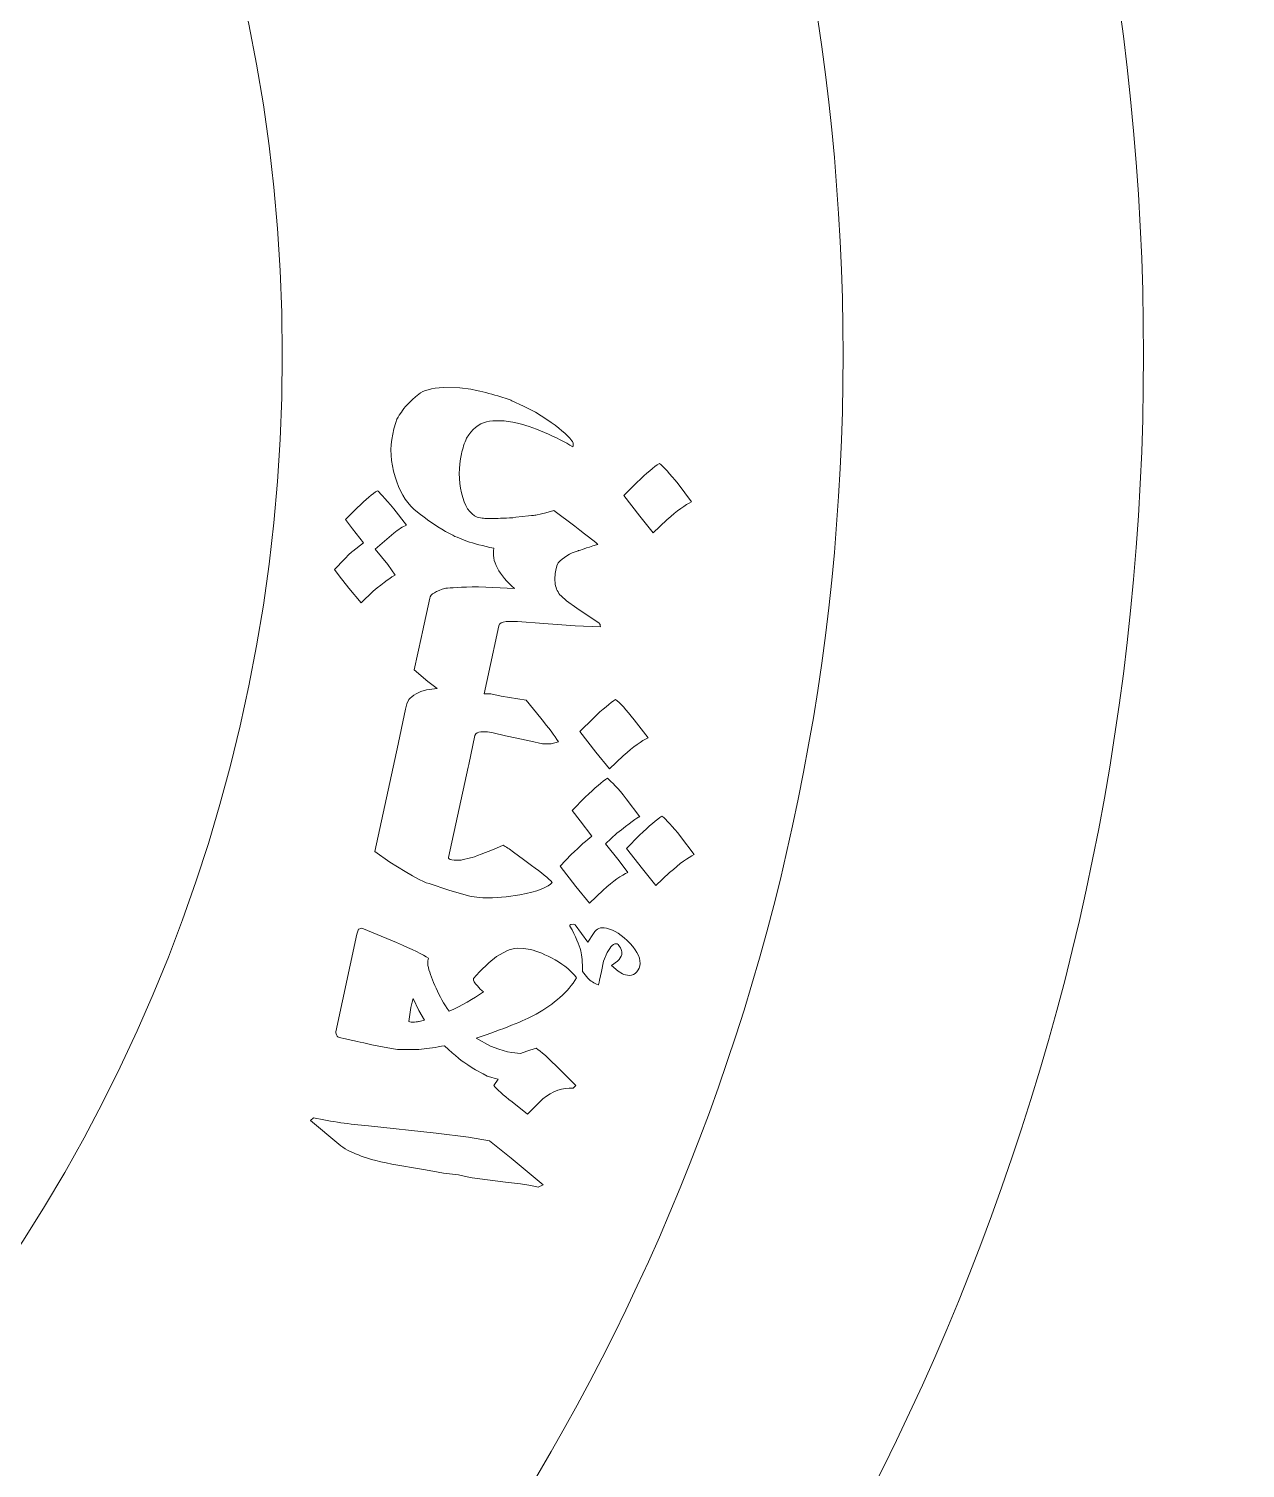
# Model space of a CAD drawing. Header units: millimetres. Extents: x -2159 to -1639, y -1602 to -453.
# Drawn here: x -1709.88 to -1682.56, y -909.75 to -877.41 of the extents above; entities that cross this region are included whole.
import ezdxf

# ---------------------------------------------------------------- set-up
doc = ezdxf.new("R2010")
doc.units = ezdxf.units.MM
doc.header["$MEASUREMENT"] = 0
doc.layers.add('Layer 1', color=7, linetype='Continuous')

msp = doc.modelspace()

# ---------------------------------------------------------------- linework, layer by layer
at = {"layer": 'Layer 1', "color": 250, "lineweight": 9}
for points, knots in [([(-1707.3702, -801.3175), (-1661.2961, -819.9329), (-1639.0364, -872.3735), (-1657.6515, -918.4475), (-1657.6515, -918.4475), (-1676.2666, -964.5215), (-1728.7073, -986.7814), (-1774.7816, -968.1663), (-1774.7816, -968.1663), (-1820.8557, -949.551), (-1843.1153, -897.1104), (-1824.5002, -851.0364), (-1824.5002, -851.0364), (-1805.8851, -804.9622), (-1753.4443, -782.7024), (-1707.3702, -801.3175)], [0, 0, 0, 0, 0.2, 0.2, 0.2, 0.2, 0.4, 0.4, 0.4, 0.4, 0.6, 0.6, 0.6, 0.6, 1, 1, 1, 1]), ([(-1712.4259, -813.8312), (-1673.2631, -829.6542), (-1654.3422, -874.2287), (-1670.1651, -913.3917), (-1670.1651, -913.3917), (-1685.988, -952.5545), (-1730.5627, -971.4753), (-1769.7257, -955.6525), (-1769.7257, -955.6525), (-1808.8886, -939.8299), (-1827.8095, -895.255), (-1811.9866, -856.0922), (-1811.9866, -856.0922), (-1796.1638, -816.9294), (-1751.5891, -798.0085), (-1712.4259, -813.8312)], [0, 0, 0, 0, 0.2, 0.2, 0.2, 0.2, 0.4, 0.4, 0.4, 0.4, 0.6, 0.6, 0.6, 0.6, 1, 1, 1, 1]), ([(-1741.0758, -815.0107), (-1702.5641, -815.0107), (-1671.3443, -846.2304), (-1671.3443, -884.742), (-1671.3443, -884.742), (-1671.3443, -923.2538), (-1702.5641, -954.4732), (-1741.0758, -954.4732), (-1741.0758, -954.4732), (-1779.5876, -954.4732), (-1810.8074, -923.2538), (-1810.8074, -884.742), (-1810.8074, -884.742), (-1810.8074, -846.2304), (-1779.5876, -815.0107), (-1741.0758, -815.0107)], [0, 0, 0, 0, 0.2, 0.2, 0.2, 0.2, 0.4, 0.4, 0.4, 0.4, 0.6, 0.6, 0.6, 0.6, 1, 1, 1, 1]), ([(-1741.0758, -828.5071), (-1710.018, -828.5071), (-1684.8408, -853.6844), (-1684.8408, -884.7422), (-1684.8408, -884.7422), (-1684.8408, -915.7998), (-1710.018, -940.9771), (-1741.0758, -940.9771), (-1741.0758, -940.9771), (-1772.1336, -940.9771), (-1797.3109, -915.7998), (-1797.3109, -884.7422), (-1797.3109, -884.7422), (-1797.3109, -853.6844), (-1772.1336, -828.5071), (-1741.0758, -828.5071)], [0, 0, 0, 0, 0.2, 0.2, 0.2, 0.2, 0.4, 0.4, 0.4, 0.4, 0.6, 0.6, 0.6, 0.6, 1, 1, 1, 1]), ([(-1741.0758, -835.2552), (-1713.745, -835.2552), (-1691.589, -857.4111), (-1691.589, -884.742), (-1691.589, -884.742), (-1691.589, -912.0728), (-1713.745, -934.2287), (-1741.0758, -934.2287), (-1741.0758, -934.2287), (-1768.4068, -934.2287), (-1790.5627, -912.0728), (-1790.5627, -884.742), (-1790.5627, -884.742), (-1790.5627, -857.4111), (-1768.4068, -835.2552), (-1741.0758, -835.2552)], [0, 0, 0, 0, 0.2, 0.2, 0.2, 0.2, 0.4, 0.4, 0.4, 0.4, 0.6, 0.6, 0.6, 0.6, 1, 1, 1, 1]), ([(-1741.0758, -847.8518), (-1720.7019, -847.8518), (-1704.1856, -864.368), (-1704.1856, -884.742), (-1704.1856, -884.742), (-1704.1856, -905.1159), (-1720.7019, -921.632), (-1741.0758, -921.632), (-1741.0758, -921.632), (-1761.4498, -921.632), (-1777.966, -905.1159), (-1777.966, -884.742), (-1777.966, -884.742), (-1777.966, -864.368), (-1761.4498, -847.8518), (-1741.0758, -847.8518)], [0, 0, 0, 0, 0.2, 0.2, 0.2, 0.2, 0.4, 0.4, 0.4, 0.4, 0.6, 0.6, 0.6, 0.6, 1, 1, 1, 1]), ([(-1700.0053, -896.8889), (-1700.0053, -896.8889), (-1700.4409, -896.7663), (-1700.4409, -896.7663), (-1700.4409, -896.7663), (-1700.4409, -896.7663), (-1700.8872, -896.6149), (-1700.8872, -896.6149), (-1700.8872, -896.6149), (-1700.8872, -896.6149), (-1700.9572, -896.5996), (-1700.9572, -896.5996), (-1700.9572, -896.5996), (-1700.9572, -896.5996), (-1701.0014, -896.5728), (-1701.0014, -896.5728), (-1701.0014, -896.5728), (-1701.0014, -896.5728), (-1701.1258, -896.5131), (-1701.1258, -896.5131), (-1701.1258, -896.5131), (-1701.1258, -896.5131), (-1701.2574, -896.444), (-1701.2574, -896.444), (-1701.2574, -896.444), (-1701.2574, -896.444), (-1701.4231, -896.3441), (-1701.4231, -896.3441), (-1701.4231, -896.3441), (-1701.4231, -896.3441), (-1701.7659, -896.1324), (-1701.7659, -896.1324), (-1701.7659, -896.1324), (-1701.7659, -896.1324), (-1702.1083, -895.8974), (-1702.1083, -895.8974), (-1702.1083, -895.8974), (-1702.1083, -895.8974), (-1701.6217, -893.6537), (-1701.6217, -893.6537), (-1701.6217, -893.6537), (-1701.6217, -893.6537), (-1701.6081, -893.5912), (-1701.6081, -893.5912), (-1701.6081, -893.5912), (-1701.6081, -893.5912), (-1701.4147, -892.6996), (-1701.4147, -892.6996), (-1701.4147, -892.6996), (-1701.4147, -892.6996), (-1701.3889, -892.5805), (-1701.3889, -892.5805), (-1701.3889, -892.5805), (-1701.3889, -892.5805), (-1701.3399, -892.4834), (-1701.3399, -892.4834), (-1701.3399, -892.4834), (-1701.309, -892.4416), (-1701.2555, -892.397), (-1701.1785, -892.3514), (-1701.1785, -892.3514), (-1701.1785, -892.3514), (-1701.0709, -892.3014), (-1701.0709, -892.3014), (-1701.0709, -892.3014), (-1701.0709, -892.3014), (-1700.9425, -892.2636), (-1700.9425, -892.2636), (-1700.9425, -892.2636), (-1700.9425, -892.2636), (-1700.705, -892.234), (-1700.705, -892.234), (-1700.705, -892.234), (-1700.705, -892.234), (-1700.9133, -892.0781), (-1700.9133, -892.0781), (-1700.9133, -892.0781), (-1700.9133, -892.0781), (-1701.2227, -891.8141), (-1701.2227, -891.8141), (-1701.2227, -891.8141), (-1701.2227, -891.8141), (-1701.0608, -891.0673), (-1701.0608, -891.0673), (-1701.0608, -891.0673), (-1701.0608, -891.0673), (-1701.0378, -890.9615), (-1701.0378, -890.9615), (-1701.0378, -890.9615), (-1701.0378, -890.9615), (-1700.8733, -890.2026), (-1700.8733, -890.2026), (-1700.8733, -890.2026), (-1700.8542, -890.1146), (-1700.7354, -890.0423), (-1700.515, -889.9822), (-1700.515, -889.9822), (-1700.4201, -889.9701), (-1700.174, -889.9579), (-1699.7765, -889.9456), (-1699.7765, -889.9456), (-1699.7765, -889.9456), (-1698.9717, -889.9846), (-1698.9717, -889.9846), (-1698.9717, -889.9846), (-1699.1425, -889.8367), (-1699.2705, -889.6856), (-1699.3535, -889.5286), (-1699.3535, -889.5286), (-1699.4366, -889.3717), (-1699.4623, -889.2241), (-1699.4319, -889.084), (-1699.4319, -889.084), (-1699.6794, -889.0304), (-1699.8817, -888.9771), (-1700.0401, -888.9225), (-1700.0401, -888.9225), (-1700.1982, -888.8678), (-1700.3338, -888.8087), (-1700.445, -888.7457), (-1700.445, -888.7457), (-1700.6423, -888.6482), (-1700.9042, -888.4664), (-1701.2297, -888.204), (-1701.2297, -888.204), (-1701.4189, -888.0256), (-1701.56, -887.7843), (-1701.6511, -887.4773), (-1701.6511, -887.4773), (-1701.753, -887.1478), (-1701.7711, -886.8284), (-1701.7042, -886.5199), (-1701.7042, -886.5199), (-1701.7042, -886.5199), (-1701.6777, -886.3977), (-1701.6777, -886.3977), (-1701.6777, -886.3977), (-1701.6777, -886.3977), (-1701.6339, -886.2604), (-1701.6339, -886.2604), (-1701.6339, -886.2604), (-1701.6339, -886.2604), (-1701.6122, -886.1825), (-1701.6122, -886.1825), (-1701.6122, -886.1825), (-1701.6122, -886.1825), (-1701.5855, -886.1383), (-1701.5855, -886.1383), (-1701.5855, -886.1383), (-1701.5855, -886.1383), (-1701.5563, -886.09), (-1701.5563, -886.09), (-1701.5563, -886.09), (-1701.5563, -886.09), (-1701.5089, -886.0221), (-1701.5089, -886.0221), (-1701.5089, -886.0221), (-1701.4591, -885.93), (-1701.3284, -885.7946), (-1701.12, -885.6181), (-1701.12, -885.6181), (-1701.0198, -885.5382), (-1700.8357, -885.4877), (-1700.566, -885.468), (-1700.566, -885.468), (-1700.566, -885.468), (-1700.1985, -885.4792), (-1700.1985, -885.4792), (-1700.1985, -885.4792), (-1700.1985, -885.4792), (-1699.9493, -885.5099), (-1699.9493, -885.5099), (-1699.9493, -885.5099), (-1699.9493, -885.5099), (-1699.8225, -885.5373), (-1699.8225, -885.5373), (-1699.8225, -885.5373), (-1699.6317, -885.5788), (-1699.4502, -885.6273), (-1699.2796, -885.6832), (-1699.2796, -885.6832), (-1699.2796, -885.6832), (-1699.1377, -885.7265), (-1699.1377, -885.7265), (-1699.1377, -885.7265), (-1699.1004, -885.7344), (-1699.0633, -885.7504), (-1699.0293, -885.7733), (-1699.0293, -885.7733), (-1699.0293, -885.7733), (-1698.7673, -885.8894), (-1698.7673, -885.8894), (-1698.7673, -885.8894), (-1698.7673, -885.8894), (-1698.5008, -886.0285), (-1698.5008, -886.0285), (-1698.5008, -886.0285), (-1698.5008, -886.0285), (-1698.2417, -886.1939), (-1698.2417, -886.1939), (-1698.2417, -886.1939), (-1697.9779, -886.3665), (-1697.7905, -886.5243), (-1697.6794, -886.6669), (-1697.6794, -886.6669), (-1697.665, -886.6873), (-1697.6556, -886.7159), (-1697.6505, -886.7497), (-1697.6505, -886.7497), (-1697.6518, -886.7776), (-1697.6556, -886.7953), (-1697.6628, -886.8064), (-1697.6628, -886.8064), (-1697.8313, -886.6981), (-1698.0421, -886.59), (-1698.2948, -886.4821), (-1698.2948, -886.4821), (-1698.5481, -886.3755), (-1698.7513, -886.305), (-1698.9048, -886.2717), (-1698.9048, -886.2717), (-1699.191, -886.2096), (-1699.4215, -886.2002), (-1699.5982, -886.2446), (-1699.5982, -886.2446), (-1699.776, -886.2873), (-1699.9242, -886.4096), (-1700.044, -886.6084), (-1700.044, -886.6084), (-1700.095, -886.7222), (-1700.1346, -886.84), (-1700.1619, -886.9652), (-1700.1619, -886.9652), (-1700.2262, -887.2618), (-1700.2256, -887.5539), (-1700.1598, -887.8413), (-1700.1598, -887.8413), (-1700.0945, -888.1303), (-1699.9759, -888.3105), (-1699.8063, -888.3846), (-1699.8063, -888.3846), (-1699.8063, -888.3846), (-1699.695, -888.4042), (-1699.695, -888.4042), (-1699.695, -888.4042), (-1699.6578, -888.4121), (-1699.6161, -888.4149), (-1699.5689, -888.4126), (-1699.5689, -888.4126), (-1699.5029, -888.4176), (-1699.3871, -888.4163), (-1699.2212, -888.407), (-1699.2212, -888.407), (-1699.1234, -888.4094), (-1699.031, -888.4013), (-1698.9417, -888.3849), (-1698.9417, -888.3849), (-1698.9417, -888.3849), (-1698.6518, -888.3509), (-1698.6518, -888.3509), (-1698.6518, -888.3509), (-1698.5589, -888.3474), (-1698.5062, -888.3419), (-1698.4924, -888.3357), (-1698.4924, -888.3357), (-1698.4924, -888.3357), (-1698.3631, -888.3089), (-1698.3631, -888.3089), (-1698.3631, -888.3089), (-1698.3631, -888.3089), (-1698.264, -888.2898), (-1698.264, -888.2898), (-1698.264, -888.2898), (-1698.264, -888.2898), (-1698.0874, -888.2315), (-1698.0874, -888.2315), (-1698.0874, -888.2315), (-1698.0874, -888.2315), (-1697.6156, -888.5897), (-1697.6156, -888.5897), (-1697.6156, -888.5897), (-1697.2864, -888.8422), (-1697.1126, -888.9767), (-1697.0965, -888.9957), (-1697.0965, -888.9957), (-1697.1389, -889.0115), (-1697.1756, -889.0223), (-1697.2087, -889.0308), (-1697.2087, -889.0308), (-1697.4252, -889.1009), (-1697.5343, -889.1364), (-1697.5379, -889.1389), (-1697.5379, -889.1389), (-1697.7287, -889.1974), (-1697.8779, -889.2883), (-1697.9859, -889.4117), (-1697.9859, -889.4117), (-1697.9859, -889.4117), (-1698.0189, -889.4778), (-1698.0189, -889.4778), (-1698.0189, -889.4778), (-1698.0189, -889.4778), (-1698.0399, -889.5747), (-1698.0399, -889.5747), (-1698.0399, -889.5747), (-1698.0624, -889.6791), (-1698.0667, -889.7842), (-1698.0531, -889.8872), (-1698.0531, -889.8872), (-1698.0383, -889.9919), (-1697.9951, -890.0808), (-1697.9237, -890.154), (-1697.9237, -890.154), (-1697.9237, -890.154), (-1697.8006, -890.2634), (-1697.8006, -890.2634), (-1697.8006, -890.2634), (-1697.8006, -890.2634), (-1697.5718, -890.4316), (-1697.5718, -890.4316), (-1697.5718, -890.4316), (-1697.5718, -890.4316), (-1697.0668, -890.7659), (-1697.0668, -890.7659), (-1697.0668, -890.7659), (-1697.0524, -890.7784), (-1697.0424, -890.8057), (-1697.0397, -890.8497), (-1697.0397, -890.8497), (-1697.0397, -890.8497), (-1697.6104, -890.826), (-1697.6104, -890.826), (-1697.6104, -890.826), (-1697.6104, -890.826), (-1698.3112, -890.7754), (-1698.3112, -890.7754), (-1698.3112, -890.7754), (-1698.3112, -890.7754), (-1698.9038, -890.7298), (-1698.9038, -890.7298), (-1698.9038, -890.7298), (-1698.9038, -890.7298), (-1699.1551, -890.7299), (-1699.1551, -890.7299), (-1699.1551, -890.7299), (-1699.2558, -890.7408), (-1699.3112, -890.7726), (-1699.3218, -890.8216), (-1699.3218, -890.8216), (-1699.3218, -890.8216), (-1699.428, -891.3105), (-1699.428, -891.3105), (-1699.428, -891.3105), (-1699.428, -891.3105), (-1699.4508, -891.4165), (-1699.4508, -891.4165), (-1699.4508, -891.4165), (-1699.4508, -891.4165), (-1699.6532, -892.3497), (-1699.6532, -892.3497), (-1699.6532, -892.3497), (-1699.6532, -892.3497), (-1699.5024, -892.3527), (-1699.5024, -892.3527), (-1699.5024, -892.3527), (-1699.5024, -892.3527), (-1699.2714, -892.4029), (-1699.2714, -892.4029), (-1699.2714, -892.4029), (-1699.2714, -892.4029), (-1698.708, -892.4969), (-1698.708, -892.4969), (-1698.708, -892.4969), (-1698.708, -892.4969), (-1698.3799, -892.8989), (-1698.3799, -892.8989), (-1698.3799, -892.8989), (-1698.2033, -893.1136), (-1698.0719, -893.292), (-1697.9842, -893.4342), (-1697.9842, -893.4342), (-1697.9842, -893.4342), (-1698.1439, -893.4731), (-1698.1439, -893.4731), (-1698.1439, -893.4731), (-1698.1439, -893.4731), (-1698.3397, -893.4759), (-1698.3397, -893.4759), (-1698.3397, -893.4759), (-1698.3397, -893.4759), (-1698.6021, -893.419), (-1698.6021, -893.419), (-1698.6021, -893.419), (-1698.6021, -893.419), (-1698.9165, -893.3508), (-1698.9165, -893.3508), (-1698.9165, -893.3508), (-1698.9165, -893.3508), (-1699.1729, -893.2951), (-1699.1729, -893.2951), (-1699.1729, -893.2951), (-1699.1729, -893.2951), (-1699.4453, -893.2267), (-1699.4453, -893.2267), (-1699.4453, -893.2267), (-1699.4453, -893.2267), (-1699.5785, -893.2072), (-1699.5785, -893.2072), (-1699.5785, -893.2072), (-1699.5785, -893.2072), (-1699.7245, -893.2036), (-1699.7245, -893.2036), (-1699.7245, -893.2036), (-1699.7891, -893.2068), (-1699.833, -893.236), (-1699.8569, -893.2889), (-1699.8569, -893.2889), (-1699.8569, -893.2889), (-1699.9981, -893.9404), (-1699.9981, -893.9404), (-1699.9981, -893.9404), (-1699.9981, -893.9404), (-1700.0116, -894.0029), (-1700.0116, -894.0029), (-1700.0116, -894.0029), (-1700.0116, -894.0029), (-1700.451, -896.0289), (-1700.451, -896.0289), (-1700.451, -896.0289), (-1700.4566, -896.0543), (-1700.4327, -896.0734), (-1700.3803, -896.0847), (-1700.3803, -896.0847), (-1700.3803, -896.0847), (-1700.3272, -896.0915), (-1700.3272, -896.0915), (-1700.3272, -896.0915), (-1700.3272, -896.0915), (-1700.2459, -896.0904), (-1700.2459, -896.0904), (-1700.2459, -896.0904), (-1700.2059, -896.093), (-1700.1741, -896.0906), (-1700.1469, -896.0808), (-1700.1469, -896.0808), (-1700.1469, -896.0808), (-1699.9555, -896.0396), (-1699.9555, -896.0396), (-1699.9555, -896.0396), (-1699.8784, -896.022), (-1699.6362, -895.9278), (-1699.2274, -895.7557), (-1699.2274, -895.7557), (-1699.1642, -895.7881), (-1699.0845, -895.8383), (-1698.9906, -895.9087), (-1698.9906, -895.9087), (-1698.9906, -895.9087), (-1698.7697, -896.0704), (-1698.7697, -896.0704), (-1698.7697, -896.0704), (-1698.7697, -896.0704), (-1698.5909, -896.2106), (-1698.5909, -896.2106), (-1698.5909, -896.2106), (-1698.3601, -896.37), (-1698.2033, -896.4961), (-1698.1201, -896.5874), (-1698.1201, -896.5874), (-1698.2077, -896.6964), (-1698.4513, -896.7904), (-1698.8522, -896.8687), (-1698.8522, -896.8687), (-1698.8522, -896.8687), (-1699.1551, -896.9123), (-1699.1551, -896.9123), (-1699.1551, -896.9123), (-1699.1551, -896.9123), (-1699.4665, -896.9369), (-1699.4665, -896.9369), (-1699.4665, -896.9369), (-1699.6592, -896.9404), (-1699.8384, -896.925), (-1700.0053, -896.8889)], [0, 0, 0, 0, 0.0081967, 0.0081967, 0.0081967, 0.0081967, 0.0163934, 0.0163934, 0.0163934, 0.0163934, 0.0245902, 0.0245902, 0.0245902, 0.0245902, 0.0327869, 0.0327869, 0.0327869, 0.0327869, 0.0409836, 0.0409836, 0.0409836, 0.0409836, 0.0491803, 0.0491803, 0.0491803, 0.0491803, 0.057377, 0.057377, 0.057377, 0.057377, 0.0655738, 0.0655738, 0.0655738, 0.0655738, 0.0737705, 0.0737705, 0.0737705, 0.0737705, 0.0819672, 0.0819672, 0.0819672, 0.0819672, 0.0901639, 0.0901639, 0.0901639, 0.0901639, 0.0983607, 0.0983607, 0.0983607, 0.0983607, 0.1065574, 0.1065574, 0.1065574, 0.1065574, 0.1147541, 0.1147541, 0.1147541, 0.1147541, 0.1229508, 0.1229508, 0.1229508, 0.1229508, 0.1311475, 0.1311475, 0.1311475, 0.1311475, 0.1393443, 0.1393443, 0.1393443, 0.1393443, 0.147541, 0.147541, 0.147541, 0.147541, 0.1557377, 0.1557377, 0.1557377, 0.1557377, 0.1639344, 0.1639344, 0.1639344, 0.1639344, 0.1721311, 0.1721311, 0.1721311, 0.1721311, 0.1803279, 0.1803279, 0.1803279, 0.1803279, 0.1885246, 0.1885246, 0.1885246, 0.1885246, 0.1967213, 0.1967213, 0.1967213, 0.1967213, 0.204918, 0.204918, 0.204918, 0.204918, 0.2131148, 0.2131148, 0.2131148, 0.2131148, 0.2213115, 0.2213115, 0.2213115, 0.2213115, 0.2295082, 0.2295082, 0.2295082, 0.2295082, 0.2377049, 0.2377049, 0.2377049, 0.2377049, 0.2459016, 0.2459016, 0.2459016, 0.2459016, 0.2540984, 0.2540984, 0.2540984, 0.2540984, 0.2622951, 0.2622951, 0.2622951, 0.2622951, 0.2704918, 0.2704918, 0.2704918, 0.2704918, 0.2786885, 0.2786885, 0.2786885, 0.2786885, 0.2868852, 0.2868852, 0.2868852, 0.2868852, 0.295082, 0.295082, 0.295082, 0.295082, 0.3032787, 0.3032787, 0.3032787, 0.3032787, 0.3114754, 0.3114754, 0.3114754, 0.3114754, 0.3196721, 0.3196721, 0.3196721, 0.3196721, 0.3278689, 0.3278689, 0.3278689, 0.3278689, 0.3360656, 0.3360656, 0.3360656, 0.3360656, 0.3442623, 0.3442623, 0.3442623, 0.3442623, 0.352459, 0.352459, 0.352459, 0.352459, 0.3606557, 0.3606557, 0.3606557, 0.3606557, 0.3688525, 0.3688525, 0.3688525, 0.3688525, 0.3770492, 0.3770492, 0.3770492, 0.3770492, 0.3852459, 0.3852459, 0.3852459, 0.3852459, 0.3934426, 0.3934426, 0.3934426, 0.3934426, 0.4016393, 0.4016393, 0.4016393, 0.4016393, 0.4098361, 0.4098361, 0.4098361, 0.4098361, 0.4180328, 0.4180328, 0.4180328, 0.4180328, 0.4262295, 0.4262295, 0.4262295, 0.4262295, 0.4344262, 0.4344262, 0.4344262, 0.4344262, 0.442623, 0.442623, 0.442623, 0.442623, 0.4508197, 0.4508197, 0.4508197, 0.4508197, 0.4590164, 0.4590164, 0.4590164, 0.4590164, 0.4672131, 0.4672131, 0.4672131, 0.4672131, 0.4754098, 0.4754098, 0.4754098, 0.4754098, 0.4836066, 0.4836066, 0.4836066, 0.4836066, 0.4918033, 0.4918033, 0.4918033, 0.4918033, 0.5, 0.5, 0.5, 0.5, 0.5081967, 0.5081967, 0.5081967, 0.5081967, 0.5163934, 0.5163934, 0.5163934, 0.5163934, 0.5245902, 0.5245902, 0.5245902, 0.5245902, 0.5327869, 0.5327869, 0.5327869, 0.5327869, 0.5409836, 0.5409836, 0.5409836, 0.5409836, 0.5491803, 0.5491803, 0.5491803, 0.5491803, 0.557377, 0.557377, 0.557377, 0.557377, 0.5655738, 0.5655738, 0.5655738, 0.5655738, 0.5737705, 0.5737705, 0.5737705, 0.5737705, 0.5819672, 0.5819672, 0.5819672, 0.5819672, 0.5901639, 0.5901639, 0.5901639, 0.5901639, 0.5983607, 0.5983607, 0.5983607, 0.5983607, 0.6065574, 0.6065574, 0.6065574, 0.6065574, 0.6147541, 0.6147541, 0.6147541, 0.6147541, 0.6229508, 0.6229508, 0.6229508, 0.6229508, 0.6311475, 0.6311475, 0.6311475, 0.6311475, 0.6393443, 0.6393443, 0.6393443, 0.6393443, 0.647541, 0.647541, 0.647541, 0.647541, 0.6557377, 0.6557377, 0.6557377, 0.6557377, 0.6639344, 0.6639344, 0.6639344, 0.6639344, 0.6721311, 0.6721311, 0.6721311, 0.6721311, 0.6803279, 0.6803279, 0.6803279, 0.6803279, 0.6885246, 0.6885246, 0.6885246, 0.6885246, 0.6967213, 0.6967213, 0.6967213, 0.6967213, 0.704918, 0.704918, 0.704918, 0.704918, 0.7131148, 0.7131148, 0.7131148, 0.7131148, 0.7213115, 0.7213115, 0.7213115, 0.7213115, 0.7295082, 0.7295082, 0.7295082, 0.7295082, 0.7377049, 0.7377049, 0.7377049, 0.7377049, 0.7459016, 0.7459016, 0.7459016, 0.7459016, 0.7540984, 0.7540984, 0.7540984, 0.7540984, 0.7622951, 0.7622951, 0.7622951, 0.7622951, 0.7704918, 0.7704918, 0.7704918, 0.7704918, 0.7786885, 0.7786885, 0.7786885, 0.7786885, 0.7868852, 0.7868852, 0.7868852, 0.7868852, 0.795082, 0.795082, 0.795082, 0.795082, 0.8032787, 0.8032787, 0.8032787, 0.8032787, 0.8114754, 0.8114754, 0.8114754, 0.8114754, 0.8196721, 0.8196721, 0.8196721, 0.8196721, 0.8278689, 0.8278689, 0.8278689, 0.8278689, 0.8360656, 0.8360656, 0.8360656, 0.8360656, 0.8442623, 0.8442623, 0.8442623, 0.8442623, 0.852459, 0.852459, 0.852459, 0.852459, 0.8606557, 0.8606557, 0.8606557, 0.8606557, 0.8688525, 0.8688525, 0.8688525, 0.8688525, 0.8770492, 0.8770492, 0.8770492, 0.8770492, 0.8852459, 0.8852459, 0.8852459, 0.8852459, 0.8934426, 0.8934426, 0.8934426, 0.8934426, 0.9016393, 0.9016393, 0.9016393, 0.9016393, 0.9098361, 0.9098361, 0.9098361, 0.9098361, 0.9180328, 0.9180328, 0.9180328, 0.9180328, 0.9262295, 0.9262295, 0.9262295, 0.9262295, 0.9344262, 0.9344262, 0.9344262, 0.9344262, 0.942623, 0.942623, 0.942623, 0.942623, 0.9508197, 0.9508197, 0.9508197, 0.9508197, 0.9590164, 0.9590164, 0.9590164, 0.9590164, 0.9672131, 0.9672131, 0.9672131, 0.9672131, 0.9754098, 0.9754098, 0.9754098, 0.9754098, 0.9836066, 0.9836066, 0.9836066, 0.9836066, 1, 1, 1, 1]), ([(-1695.8521, -888.7349), (-1695.8521, -888.7349), (-1696.157, -888.3628), (-1696.157, -888.3628), (-1696.157, -888.3628), (-1696.157, -888.3628), (-1696.5142, -887.9013), (-1696.5142, -887.9013), (-1696.5142, -887.9013), (-1696.5142, -887.9013), (-1696.2216, -887.6027), (-1696.2216, -887.6027), (-1696.2216, -887.6027), (-1696.0016, -887.3944), (-1695.8337, -887.2529), (-1695.716, -887.1786), (-1695.716, -887.1786), (-1695.6223, -887.2504), (-1695.482, -887.4027), (-1695.2967, -887.6347), (-1695.2967, -887.6347), (-1695.2967, -887.6347), (-1694.9912, -888.0398), (-1694.9912, -888.0398), (-1694.9912, -888.0398), (-1695.1299, -888.1033), (-1695.3154, -888.2394), (-1695.5458, -888.4455), (-1695.5458, -888.4455), (-1695.5458, -888.4455), (-1695.8521, -888.7349), (-1695.8521, -888.7349)], [0, 0, 0, 0, 0.1111111, 0.1111111, 0.1111111, 0.1111111, 0.2222222, 0.2222222, 0.2222222, 0.2222222, 0.3333333, 0.3333333, 0.3333333, 0.3333333, 0.4444444, 0.4444444, 0.4444444, 0.4444444, 0.5555556, 0.5555556, 0.5555556, 0.5555556, 0.6666667, 0.6666667, 0.6666667, 0.6666667, 0.7777778, 0.7777778, 0.7777778, 0.7777778, 1, 1, 1, 1]), ([(-1702.4172, -890.3111), (-1702.4172, -890.3111), (-1702.6882, -889.9777), (-1702.6882, -889.9777), (-1702.6882, -889.9777), (-1702.6882, -889.9777), (-1702.9078, -889.7022), (-1702.9078, -889.7022), (-1702.9078, -889.7022), (-1702.9078, -889.7022), (-1703.01, -889.5613), (-1703.01, -889.5613), (-1703.01, -889.5613), (-1703.01, -889.5613), (-1702.7867, -889.3302), (-1702.7867, -889.3302), (-1702.7867, -889.3302), (-1702.7263, -889.2608), (-1702.6646, -889.1993), (-1702.6015, -889.1459), (-1702.6015, -889.1459), (-1702.6015, -889.1459), (-1702.3644, -888.9599), (-1702.3644, -888.9599), (-1702.3644, -888.9599), (-1702.3644, -888.9599), (-1702.6102, -888.646), (-1702.6102, -888.646), (-1702.6102, -888.646), (-1702.6102, -888.646), (-1702.7665, -888.4388), (-1702.7665, -888.4388), (-1702.7665, -888.4388), (-1702.7665, -888.4388), (-1702.5026, -888.1714), (-1702.5026, -888.1714), (-1702.5026, -888.1714), (-1702.3059, -887.9846), (-1702.1553, -887.858), (-1702.0497, -887.7892), (-1702.0497, -887.7892), (-1702.0223, -887.8073), (-1701.8975, -887.9438), (-1701.6765, -888.1992), (-1701.6765, -888.1992), (-1701.6765, -888.1992), (-1701.3977, -888.5607), (-1701.3977, -888.5607), (-1701.3977, -888.5607), (-1701.479, -888.598), (-1701.5734, -888.6585), (-1701.6805, -888.7431), (-1701.6805, -888.7431), (-1701.6805, -888.7431), (-1702.0963, -889.1056), (-1702.0963, -889.1056), (-1702.0963, -889.1056), (-1702.0963, -889.1056), (-1701.818, -889.4484), (-1701.818, -889.4484), (-1701.818, -889.4484), (-1701.818, -889.4484), (-1701.6465, -889.6869), (-1701.6465, -889.6869), (-1701.6465, -889.6869), (-1701.7266, -889.7181), (-1701.8934, -889.8394), (-1702.1451, -890.0501), (-1702.1451, -890.0501), (-1702.1451, -890.0501), (-1702.4172, -890.3111), (-1702.4172, -890.3111)], [0, 0, 0, 0, 0.0526316, 0.0526316, 0.0526316, 0.0526316, 0.1052632, 0.1052632, 0.1052632, 0.1052632, 0.1578947, 0.1578947, 0.1578947, 0.1578947, 0.2105263, 0.2105263, 0.2105263, 0.2105263, 0.2631579, 0.2631579, 0.2631579, 0.2631579, 0.3157895, 0.3157895, 0.3157895, 0.3157895, 0.3684211, 0.3684211, 0.3684211, 0.3684211, 0.4210526, 0.4210526, 0.4210526, 0.4210526, 0.4736842, 0.4736842, 0.4736842, 0.4736842, 0.5263158, 0.5263158, 0.5263158, 0.5263158, 0.5789474, 0.5789474, 0.5789474, 0.5789474, 0.6315789, 0.6315789, 0.6315789, 0.6315789, 0.6842105, 0.6842105, 0.6842105, 0.6842105, 0.7368421, 0.7368421, 0.7368421, 0.7368421, 0.7894737, 0.7894737, 0.7894737, 0.7894737, 0.8421053, 0.8421053, 0.8421053, 0.8421053, 0.8947368, 0.8947368, 0.8947368, 0.8947368, 1, 1, 1, 1]), ([(-1696.8332, -894.0366), (-1696.8332, -894.0366), (-1697.1396, -893.6642), (-1697.1396, -893.6642), (-1697.1396, -893.6642), (-1697.1396, -893.6642), (-1697.4999, -893.2022), (-1697.4999, -893.2022), (-1697.4999, -893.2022), (-1697.4999, -893.2022), (-1697.2043, -892.9042), (-1697.2043, -892.9042), (-1697.2043, -892.9042), (-1696.9842, -892.6959), (-1696.8163, -892.5545), (-1696.6982, -892.4787), (-1696.6982, -892.4787), (-1696.6031, -892.5507), (-1696.4632, -892.7043), (-1696.2779, -892.9365), (-1696.2779, -892.9365), (-1696.2779, -892.9365), (-1695.9695, -893.3422), (-1695.9695, -893.3422), (-1695.9695, -893.3422), (-1696.1098, -893.4069), (-1696.2952, -893.5416), (-1696.527, -893.7472), (-1696.527, -893.7472), (-1696.527, -893.7472), (-1696.8332, -894.0366), (-1696.8332, -894.0366)], [0, 0, 0, 0, 0.1111111, 0.1111111, 0.1111111, 0.1111111, 0.2222222, 0.2222222, 0.2222222, 0.2222222, 0.3333333, 0.3333333, 0.3333333, 0.3333333, 0.4444444, 0.4444444, 0.4444444, 0.4444444, 0.5555556, 0.5555556, 0.5555556, 0.5555556, 0.6666667, 0.6666667, 0.6666667, 0.6666667, 0.7777778, 0.7777778, 0.7777778, 0.7777778, 1, 1, 1, 1]), ([(-1697.2865, -897.0553), (-1697.2865, -897.0553), (-1697.5882, -896.6825), (-1697.5882, -896.6825), (-1697.5882, -896.6825), (-1697.5882, -896.6825), (-1697.9439, -896.2213), (-1697.9439, -896.2213), (-1697.9439, -896.2213), (-1697.9439, -896.2213), (-1697.6932, -895.9651), (-1697.6932, -895.9651), (-1697.6932, -895.9651), (-1697.5017, -895.7726), (-1697.3468, -895.6345), (-1697.2288, -895.5509), (-1697.2288, -895.5509), (-1697.2288, -895.5509), (-1697.498, -895.2085), (-1697.498, -895.2085), (-1697.498, -895.2085), (-1697.498, -895.2085), (-1697.6733, -894.9737), (-1697.6733, -894.9737), (-1697.6733, -894.9737), (-1697.6733, -894.9737), (-1697.3825, -894.676), (-1697.3825, -894.676), (-1697.3825, -894.676), (-1697.1645, -894.4628), (-1696.9966, -894.3212), (-1696.8829, -894.2507), (-1696.8829, -894.2507), (-1696.7876, -894.3229), (-1696.6474, -894.4749), (-1696.4609, -894.7088), (-1696.4609, -894.7088), (-1696.4609, -894.7088), (-1696.1539, -895.1143), (-1696.1539, -895.1143), (-1696.1539, -895.1143), (-1696.2121, -895.1313), (-1696.3846, -895.2562), (-1696.6715, -895.4858), (-1696.6715, -895.4858), (-1696.6715, -895.4858), (-1696.9282, -895.7191), (-1696.9282, -895.7191), (-1696.9282, -895.7191), (-1696.9282, -895.7191), (-1696.6173, -896.1063), (-1696.6173, -896.1063), (-1696.6173, -896.1063), (-1696.6173, -896.1063), (-1696.4247, -896.3635), (-1696.4247, -896.3635), (-1696.4247, -896.3635), (-1696.5632, -896.4256), (-1696.7499, -896.5598), (-1696.9799, -896.7644), (-1696.9799, -896.7644), (-1696.9799, -896.7644), (-1697.2865, -897.0553), (-1697.2865, -897.0553)], [0, 0, 0, 0, 0.0588235, 0.0588235, 0.0588235, 0.0588235, 0.1176471, 0.1176471, 0.1176471, 0.1176471, 0.1764706, 0.1764706, 0.1764706, 0.1764706, 0.2352941, 0.2352941, 0.2352941, 0.2352941, 0.2941176, 0.2941176, 0.2941176, 0.2941176, 0.3529412, 0.3529412, 0.3529412, 0.3529412, 0.4117647, 0.4117647, 0.4117647, 0.4117647, 0.4705882, 0.4705882, 0.4705882, 0.4705882, 0.5294118, 0.5294118, 0.5294118, 0.5294118, 0.5882353, 0.5882353, 0.5882353, 0.5882353, 0.6470588, 0.6470588, 0.6470588, 0.6470588, 0.7058824, 0.7058824, 0.7058824, 0.7058824, 0.7647059, 0.7647059, 0.7647059, 0.7647059, 0.8235294, 0.8235294, 0.8235294, 0.8235294, 0.8823529, 0.8823529, 0.8823529, 0.8823529, 1, 1, 1, 1]), ([(-1695.7915, -896.6599), (-1695.7915, -896.6599), (-1696.0959, -896.2866), (-1696.0959, -896.2866), (-1696.0959, -896.2866), (-1696.0959, -896.2866), (-1696.4546, -895.8247), (-1696.4546, -895.8247), (-1696.4546, -895.8247), (-1696.4546, -895.8247), (-1696.1609, -895.528), (-1696.1609, -895.528), (-1696.1609, -895.528), (-1695.9409, -895.3197), (-1695.7725, -895.1766), (-1695.6564, -895.102), (-1695.6564, -895.102), (-1695.5613, -895.1741), (-1695.421, -895.3264), (-1695.2371, -895.558), (-1695.2371, -895.558), (-1695.2371, -895.558), (-1694.9301, -895.9635), (-1694.9301, -895.9635), (-1694.9301, -895.9635), (-1695.0691, -896.0285), (-1695.2544, -896.1631), (-1695.4863, -896.3687), (-1695.4863, -896.3687), (-1695.4863, -896.3687), (-1695.7915, -896.6599), (-1695.7915, -896.6599)], [0, 0, 0, 0, 0.1111111, 0.1111111, 0.1111111, 0.1111111, 0.2222222, 0.2222222, 0.2222222, 0.2222222, 0.3333333, 0.3333333, 0.3333333, 0.3333333, 0.4444444, 0.4444444, 0.4444444, 0.4444444, 0.5555556, 0.5555556, 0.5555556, 0.5555556, 0.6666667, 0.6666667, 0.6666667, 0.6666667, 0.7777778, 0.7777778, 0.7777778, 0.7777778, 1, 1, 1, 1]), ([(-1697.0909, -898.888), (-1697.1846, -898.8521), (-1697.2628, -898.8025), (-1697.3248, -898.736), (-1697.3248, -898.736), (-1697.3248, -898.736), (-1697.4394, -898.5878), (-1697.4394, -898.5878), (-1697.4394, -898.5878), (-1697.441, -898.3862), (-1697.4561, -898.2328), (-1697.482, -898.129), (-1697.482, -898.129), (-1697.5131, -897.9912), (-1697.594, -897.8035), (-1697.7239, -897.5677), (-1697.7239, -897.5677), (-1697.7297, -897.5509), (-1697.7226, -897.5399), (-1697.7022, -897.5317), (-1697.7022, -897.5317), (-1697.7022, -897.5317), (-1697.6371, -897.5272), (-1697.6371, -897.5272), (-1697.6371, -897.5272), (-1697.6371, -897.5272), (-1697.6039, -897.5392), (-1697.6039, -897.5392), (-1697.6039, -897.5392), (-1697.6039, -897.5392), (-1697.3232, -897.9294), (-1697.3232, -897.9294), (-1697.3232, -897.9294), (-1697.3232, -897.9294), (-1697.1986, -897.7363), (-1697.1986, -897.7363), (-1697.1986, -897.7363), (-1697.158, -897.6717), (-1697.1156, -897.6341), (-1697.0737, -897.6212), (-1697.0737, -897.6212), (-1697.0325, -897.6036), (-1696.9759, -897.602), (-1696.9043, -897.6173), (-1696.9043, -897.6173), (-1696.727, -897.656), (-1696.5504, -897.7707), (-1696.3732, -897.9605), (-1696.3732, -897.9605), (-1696.1976, -898.1516), (-1696.1246, -898.3188), (-1696.1557, -898.462), (-1696.1557, -898.462), (-1696.1705, -898.5306), (-1696.2046, -898.587), (-1696.258, -898.6318), (-1696.258, -898.6318), (-1696.311, -898.6748), (-1696.3687, -898.6889), (-1696.4314, -898.6753), (-1696.4314, -898.6753), (-1696.4314, -898.6753), (-1696.4798, -898.6679), (-1696.4798, -898.6679), (-1696.4798, -898.6679), (-1696.4798, -898.6679), (-1696.5134, -898.6575), (-1696.5134, -898.6575), (-1696.5134, -898.6575), (-1696.5134, -898.6575), (-1696.5415, -898.6435), (-1696.5415, -898.6435), (-1696.5415, -898.6435), (-1696.5415, -898.6435), (-1696.6403, -898.5815), (-1696.6403, -898.5815), (-1696.6403, -898.5815), (-1696.6403, -898.5815), (-1696.7906, -898.4537), (-1696.7906, -898.4537), (-1696.7906, -898.4537), (-1696.7906, -898.4537), (-1696.6583, -898.3546), (-1696.6583, -898.3546), (-1696.6583, -898.3546), (-1696.6035, -898.3102), (-1696.5713, -898.2624), (-1696.56, -898.2103), (-1696.56, -898.2103), (-1696.56, -898.2103), (-1696.5601, -898.1463), (-1696.5601, -898.1463), (-1696.5601, -898.1463), (-1696.5601, -898.1463), (-1696.5678, -898.1167), (-1696.5678, -898.1167), (-1696.5678, -898.1167), (-1696.5678, -898.1167), (-1696.5703, -898.0926), (-1696.5703, -898.0926), (-1696.5703, -898.0926), (-1696.5703, -898.0926), (-1696.5907, -898.0569), (-1696.5907, -898.0569), (-1696.5907, -898.0569), (-1696.6142, -898.0144), (-1696.6377, -897.9859), (-1696.6597, -897.9718), (-1696.6597, -897.9718), (-1696.6923, -897.9568), (-1696.7302, -897.9659), (-1696.7756, -898.0027), (-1696.7756, -898.0027), (-1696.8111, -898.0434), (-1696.8504, -898.0959), (-1696.8909, -898.1605), (-1696.8909, -898.1605), (-1696.8909, -898.1605), (-1696.9669, -898.3593), (-1696.9669, -898.3593), (-1696.9669, -898.3593), (-1696.9669, -898.3593), (-1697.0164, -898.5874), (-1697.0164, -898.5874), (-1697.0164, -898.5874), (-1697.0164, -898.5874), (-1697.0595, -898.7857), (-1697.0595, -898.7857), (-1697.0595, -898.7857), (-1697.0732, -898.8498), (-1697.0837, -898.8834), (-1697.0909, -898.888)], [0, 0, 0, 0, 0.0294118, 0.0294118, 0.0294118, 0.0294118, 0.0588235, 0.0588235, 0.0588235, 0.0588235, 0.0882353, 0.0882353, 0.0882353, 0.0882353, 0.1176471, 0.1176471, 0.1176471, 0.1176471, 0.1470588, 0.1470588, 0.1470588, 0.1470588, 0.1764706, 0.1764706, 0.1764706, 0.1764706, 0.2058824, 0.2058824, 0.2058824, 0.2058824, 0.2352941, 0.2352941, 0.2352941, 0.2352941, 0.2647059, 0.2647059, 0.2647059, 0.2647059, 0.2941176, 0.2941176, 0.2941176, 0.2941176, 0.3235294, 0.3235294, 0.3235294, 0.3235294, 0.3529412, 0.3529412, 0.3529412, 0.3529412, 0.3823529, 0.3823529, 0.3823529, 0.3823529, 0.4117647, 0.4117647, 0.4117647, 0.4117647, 0.4411765, 0.4411765, 0.4411765, 0.4411765, 0.4705882, 0.4705882, 0.4705882, 0.4705882, 0.5, 0.5, 0.5, 0.5, 0.5294118, 0.5294118, 0.5294118, 0.5294118, 0.5588235, 0.5588235, 0.5588235, 0.5588235, 0.5882353, 0.5882353, 0.5882353, 0.5882353, 0.6176471, 0.6176471, 0.6176471, 0.6176471, 0.6470588, 0.6470588, 0.6470588, 0.6470588, 0.6764706, 0.6764706, 0.6764706, 0.6764706, 0.7058824, 0.7058824, 0.7058824, 0.7058824, 0.7352941, 0.7352941, 0.7352941, 0.7352941, 0.7647059, 0.7647059, 0.7647059, 0.7647059, 0.7941176, 0.7941176, 0.7941176, 0.7941176, 0.8235294, 0.8235294, 0.8235294, 0.8235294, 0.8529412, 0.8529412, 0.8529412, 0.8529412, 0.8823529, 0.8823529, 0.8823529, 0.8823529, 0.9117647, 0.9117647, 0.9117647, 0.9117647, 0.9411765, 0.9411765, 0.9411765, 0.9411765, 1, 1, 1, 1]), ([(-1698.6804, -901.7916), (-1698.6804, -901.7916), (-1699.0243, -901.5202), (-1699.0243, -901.5202), (-1699.0243, -901.5202), (-1699.2256, -901.3612), (-1699.3612, -901.2382), (-1699.4346, -901.152), (-1699.4346, -901.152), (-1699.4346, -901.152), (-1699.335, -901.0096), (-1699.335, -901.0096), (-1699.335, -901.0096), (-1699.335, -901.0096), (-1699.4007, -900.9955), (-1699.4007, -900.9955), (-1699.4007, -900.9955), (-1699.4007, -900.9955), (-1699.5031, -900.9638), (-1699.5031, -900.9638), (-1699.5031, -900.9638), (-1699.5493, -900.9538), (-1699.5771, -900.9446), (-1699.5832, -900.9371), (-1699.5832, -900.9371), (-1699.5832, -900.9371), (-1699.67, -900.8918), (-1699.67, -900.8918), (-1699.67, -900.8918), (-1699.67, -900.8918), (-1699.8421, -900.7997), (-1699.8421, -900.7997), (-1699.8421, -900.7997), (-1699.8421, -900.7997), (-1699.9227, -900.7541), (-1699.9227, -900.7541), (-1699.9227, -900.7541), (-1699.9227, -900.7541), (-1700.0212, -900.6829), (-1700.0212, -900.6829), (-1700.0212, -900.6829), (-1700.1224, -900.6312), (-1700.2961, -900.4891), (-1700.5406, -900.2564), (-1700.5406, -900.2564), (-1700.7318, -900.2961), (-1700.9061, -900.3225), (-1701.06, -900.3344), (-1701.06, -900.3344), (-1701.2156, -900.3459), (-1701.3939, -900.3478), (-1701.5955, -900.3415), (-1701.5955, -900.3415), (-1701.5955, -900.3415), (-1701.8127, -900.3068), (-1701.8127, -900.3068), (-1701.8127, -900.3068), (-1701.8127, -900.3068), (-1702.1715, -900.2339), (-1702.1715, -900.2339), (-1702.1715, -900.2339), (-1702.1715, -900.2339), (-1702.2671, -900.2146), (-1702.2671, -900.2146), (-1702.2671, -900.2146), (-1702.2671, -900.2146), (-1702.3567, -900.1952), (-1702.3567, -900.1952), (-1702.3567, -900.1952), (-1702.3567, -900.1952), (-1702.4371, -900.1777), (-1702.4371, -900.1777), (-1702.4371, -900.1777), (-1702.4371, -900.1777), (-1702.4997, -900.1642), (-1702.4997, -900.1642), (-1702.4997, -900.1642), (-1702.4997, -900.1642), (-1702.5624, -900.1506), (-1702.5624, -900.1506), (-1702.5624, -900.1506), (-1702.5624, -900.1506), (-1702.6069, -900.1393), (-1702.6069, -900.1393), (-1702.6069, -900.1393), (-1702.6069, -900.1393), (-1702.7683, -900.0997), (-1702.7683, -900.0997), (-1702.7683, -900.0997), (-1702.7683, -900.0997), (-1702.9113, -900.0687), (-1702.9113, -900.0687), (-1702.9113, -900.0687), (-1702.9292, -900.0647), (-1702.9453, -900.0519), (-1702.9604, -900.0284), (-1702.9604, -900.0284), (-1702.9759, -900.0063), (-1702.9838, -899.9781), (-1702.9856, -899.9432), (-1702.9856, -899.9432), (-1702.9856, -899.9432), (-1702.5101, -897.7504), (-1702.5101, -897.7504), (-1702.5101, -897.7504), (-1702.5101, -897.7504), (-1702.4721, -897.6399), (-1702.4721, -897.6399), (-1702.4721, -897.6399), (-1702.4721, -897.6399), (-1702.4469, -897.6315), (-1702.4469, -897.6315), (-1702.4469, -897.6315), (-1702.4469, -897.6315), (-1702.399, -897.62), (-1702.399, -897.62), (-1702.399, -897.62), (-1702.399, -897.62), (-1701.6165, -897.9411), (-1701.6165, -897.9411), (-1701.6165, -897.9411), (-1701.2606, -898.0917), (-1701.0236, -898.2084), (-1700.9045, -898.2922), (-1700.9045, -898.2922), (-1700.9208, -898.3681), (-1700.9205, -898.4384), (-1700.9042, -898.4998), (-1700.9042, -898.4998), (-1700.8689, -898.6322), (-1700.8107, -898.7885), (-1700.7307, -898.9667), (-1700.7307, -898.9667), (-1700.6522, -899.1444), (-1700.5539, -899.3172), (-1700.4368, -899.4828), (-1700.4368, -899.4828), (-1700.1541, -899.3524), (-1699.8963, -899.2069), (-1699.664, -899.0497), (-1699.664, -899.0497), (-1699.664, -899.0497), (-1699.7378, -898.9868), (-1699.7378, -898.9868), (-1699.7378, -898.9868), (-1699.7378, -898.9868), (-1699.8029, -898.9134), (-1699.8029, -898.9134), (-1699.8029, -898.9134), (-1699.8676, -898.8447), (-1699.8975, -898.7882), (-1699.8918, -898.7473), (-1699.8918, -898.7473), (-1699.8918, -898.7473), (-1699.7523, -898.5935), (-1699.7523, -898.5935), (-1699.7523, -898.5935), (-1699.7523, -898.5935), (-1699.5447, -898.3918), (-1699.5447, -898.3918), (-1699.5447, -898.3918), (-1699.5447, -898.3918), (-1699.3728, -898.2544), (-1699.3728, -898.2544), (-1699.3728, -898.2544), (-1699.3728, -898.2544), (-1699.1434, -898.1247), (-1699.1434, -898.1247), (-1699.1434, -898.1247), (-1699.0692, -898.0923), (-1698.9884, -898.0725), (-1698.903, -898.0674), (-1698.903, -898.0674), (-1698.903, -898.0674), (-1698.7671, -898.0736), (-1698.7671, -898.0736), (-1698.7671, -898.0736), (-1698.7671, -898.0736), (-1698.6116, -898.098), (-1698.6116, -898.098), (-1698.6116, -898.098), (-1698.458, -898.1313), (-1698.272, -898.209), (-1698.0562, -898.3293), (-1698.0562, -898.3293), (-1697.8403, -898.4493), (-1697.679, -898.5842), (-1697.5741, -898.7334), (-1697.5741, -898.7334), (-1697.7701, -899.0467), (-1698.0739, -899.3181), (-1698.4857, -899.547), (-1698.4857, -899.547), (-1698.7673, -899.7015), (-1699.2154, -899.882), (-1699.8327, -900.0869), (-1699.8327, -900.0869), (-1699.8327, -900.0869), (-1699.5058, -900.264), (-1699.5058, -900.264), (-1699.5058, -900.264), (-1699.5058, -900.264), (-1699.3214, -900.3351), (-1699.3214, -900.3351), (-1699.3214, -900.3351), (-1699.3214, -900.3351), (-1699.1231, -900.3924), (-1699.1231, -900.3924), (-1699.1231, -900.3924), (-1699.1231, -900.3924), (-1699.0298, -900.4078), (-1699.0298, -900.4078), (-1699.0298, -900.4078), (-1699.0298, -900.4078), (-1698.8381, -900.4307), (-1698.8381, -900.4307), (-1698.8381, -900.4307), (-1698.8381, -900.4307), (-1698.689, -900.3772), (-1698.689, -900.3772), (-1698.689, -900.3772), (-1698.689, -900.3772), (-1698.4828, -900.3109), (-1698.4828, -900.3109), (-1698.4828, -900.3109), (-1698.3845, -900.3761), (-1698.2066, -900.5348), (-1697.951, -900.7884), (-1697.951, -900.7884), (-1697.951, -900.7884), (-1697.595, -901.1482), (-1697.595, -901.1482), (-1697.595, -901.1482), (-1697.595, -901.1482), (-1697.6207, -901.1801), (-1697.6207, -901.1801), (-1697.6207, -901.1801), (-1697.6207, -901.1801), (-1697.6535, -901.2088), (-1697.6535, -901.2088), (-1697.6535, -901.2088), (-1697.8857, -901.1929), (-1698.1124, -901.2733), (-1698.3363, -901.4495), (-1698.3363, -901.4495), (-1698.3363, -901.4495), (-1698.6804, -901.7916), (-1698.6804, -901.7916)], [0, 0, 0, 0, 0.015873, 0.015873, 0.015873, 0.015873, 0.031746, 0.031746, 0.031746, 0.031746, 0.047619, 0.047619, 0.047619, 0.047619, 0.0634921, 0.0634921, 0.0634921, 0.0634921, 0.0793651, 0.0793651, 0.0793651, 0.0793651, 0.0952381, 0.0952381, 0.0952381, 0.0952381, 0.1111111, 0.1111111, 0.1111111, 0.1111111, 0.1269841, 0.1269841, 0.1269841, 0.1269841, 0.1428571, 0.1428571, 0.1428571, 0.1428571, 0.1587302, 0.1587302, 0.1587302, 0.1587302, 0.1746032, 0.1746032, 0.1746032, 0.1746032, 0.1904762, 0.1904762, 0.1904762, 0.1904762, 0.2063492, 0.2063492, 0.2063492, 0.2063492, 0.2222222, 0.2222222, 0.2222222, 0.2222222, 0.2380952, 0.2380952, 0.2380952, 0.2380952, 0.2539683, 0.2539683, 0.2539683, 0.2539683, 0.2698413, 0.2698413, 0.2698413, 0.2698413, 0.2857143, 0.2857143, 0.2857143, 0.2857143, 0.3015873, 0.3015873, 0.3015873, 0.3015873, 0.3174603, 0.3174603, 0.3174603, 0.3174603, 0.3333333, 0.3333333, 0.3333333, 0.3333333, 0.3492063, 0.3492063, 0.3492063, 0.3492063, 0.3650794, 0.3650794, 0.3650794, 0.3650794, 0.3809524, 0.3809524, 0.3809524, 0.3809524, 0.3968254, 0.3968254, 0.3968254, 0.3968254, 0.4126984, 0.4126984, 0.4126984, 0.4126984, 0.4285714, 0.4285714, 0.4285714, 0.4285714, 0.4444444, 0.4444444, 0.4444444, 0.4444444, 0.4603175, 0.4603175, 0.4603175, 0.4603175, 0.4761905, 0.4761905, 0.4761905, 0.4761905, 0.4920635, 0.4920635, 0.4920635, 0.4920635, 0.5079365, 0.5079365, 0.5079365, 0.5079365, 0.5238095, 0.5238095, 0.5238095, 0.5238095, 0.5396825, 0.5396825, 0.5396825, 0.5396825, 0.5555556, 0.5555556, 0.5555556, 0.5555556, 0.5714286, 0.5714286, 0.5714286, 0.5714286, 0.5873016, 0.5873016, 0.5873016, 0.5873016, 0.6031746, 0.6031746, 0.6031746, 0.6031746, 0.6190476, 0.6190476, 0.6190476, 0.6190476, 0.6349206, 0.6349206, 0.6349206, 0.6349206, 0.6507937, 0.6507937, 0.6507937, 0.6507937, 0.6666667, 0.6666667, 0.6666667, 0.6666667, 0.6825397, 0.6825397, 0.6825397, 0.6825397, 0.6984127, 0.6984127, 0.6984127, 0.6984127, 0.7142857, 0.7142857, 0.7142857, 0.7142857, 0.7301587, 0.7301587, 0.7301587, 0.7301587, 0.7460317, 0.7460317, 0.7460317, 0.7460317, 0.7619048, 0.7619048, 0.7619048, 0.7619048, 0.7777778, 0.7777778, 0.7777778, 0.7777778, 0.7936508, 0.7936508, 0.7936508, 0.7936508, 0.8095238, 0.8095238, 0.8095238, 0.8095238, 0.8253968, 0.8253968, 0.8253968, 0.8253968, 0.8412698, 0.8412698, 0.8412698, 0.8412698, 0.8571429, 0.8571429, 0.8571429, 0.8571429, 0.8730159, 0.8730159, 0.8730159, 0.8730159, 0.8888889, 0.8888889, 0.8888889, 0.8888889, 0.9047619, 0.9047619, 0.9047619, 0.9047619, 0.9206349, 0.9206349, 0.9206349, 0.9206349, 0.9365079, 0.9365079, 0.9365079, 0.9365079, 0.952381, 0.952381, 0.952381, 0.952381, 0.968254, 0.968254, 0.968254, 0.968254, 1, 1, 1, 1]), ([(-1701.3438, -899.7138), (-1701.3124, -899.727), (-1701.2709, -899.7299), (-1701.2166, -899.7244), (-1701.2166, -899.7244), (-1701.1584, -899.723), (-1701.1231, -899.7182), (-1701.1122, -899.7113), (-1701.1122, -899.7113), (-1701.1122, -899.7113), (-1700.9912, -899.6859), (-1700.9912, -899.6859), (-1700.9912, -899.6859), (-1700.9912, -899.6859), (-1701.1208, -899.4628), (-1701.1208, -899.4628), (-1701.1208, -899.4628), (-1701.1208, -899.4628), (-1701.2453, -899.1953), (-1701.2453, -899.1953), (-1701.2453, -899.1953), (-1701.2453, -899.1953), (-1701.268, -899.2777), (-1701.268, -899.2777), (-1701.268, -899.2777), (-1701.268, -899.2777), (-1701.2945, -899.4), (-1701.2945, -899.4), (-1701.2945, -899.4), (-1701.2945, -899.4), (-1701.3049, -899.4477), (-1701.3049, -899.4477), (-1701.3049, -899.4477), (-1701.3049, -899.4477), (-1701.3438, -899.7138), (-1701.3438, -899.7138)], [0, 0, 0, 0, 0.1, 0.1, 0.1, 0.1, 0.2, 0.2, 0.2, 0.2, 0.3, 0.3, 0.3, 0.3, 0.4, 0.4, 0.4, 0.4, 0.5, 0.5, 0.5, 0.5, 0.6, 0.6, 0.6, 0.6, 0.7, 0.7, 0.7, 0.7, 0.8, 0.8, 0.8, 0.8, 1, 1, 1, 1]), ([(-1701.7253, -902.92), (-1702.0862, -902.8417), (-1702.3349, -902.7722), (-1702.4715, -902.7113), (-1702.4715, -902.7113), (-1702.652, -902.6442), (-1702.8003, -902.5651), (-1702.9143, -902.4718), (-1702.9143, -902.4718), (-1702.9143, -902.4718), (-1703.5484, -901.933), (-1703.5484, -901.933), (-1703.5484, -901.933), (-1703.5484, -901.933), (-1703.4813, -901.8758), (-1703.4813, -901.8758), (-1703.4813, -901.8758), (-1703.0787, -901.9631), (-1702.6687, -902.0225), (-1702.2508, -902.0537), (-1702.2508, -902.0537), (-1702.2508, -902.0537), (-1700.7267, -902.2235), (-1700.7267, -902.2235), (-1700.7267, -902.2235), (-1700.7267, -902.2235), (-1699.9997, -902.3109), (-1699.9997, -902.3109), (-1699.9997, -902.3109), (-1699.9997, -902.3109), (-1699.5277, -902.3945), (-1699.5277, -902.3945), (-1699.5277, -902.3945), (-1699.5277, -902.3945), (-1699.0413, -902.7857), (-1699.0413, -902.7857), (-1699.0413, -902.7857), (-1699.0413, -902.7857), (-1698.3275, -903.3806), (-1698.3275, -903.3806), (-1698.3275, -903.3806), (-1698.3275, -903.3806), (-1698.4353, -903.4321), (-1698.4353, -903.4321), (-1698.4353, -903.4321), (-1698.4353, -903.4321), (-1698.6054, -903.3953), (-1698.6054, -903.3953), (-1698.6054, -903.3953), (-1698.6054, -903.3953), (-1698.8355, -903.3625), (-1698.8355, -903.3625), (-1698.8355, -903.3625), (-1698.8355, -903.3625), (-1699.1705, -903.3242), (-1699.1705, -903.3242), (-1699.1705, -903.3242), (-1699.1705, -903.3242), (-1699.919, -903.2274), (-1699.919, -903.2274), (-1699.919, -903.2274), (-1699.919, -903.2274), (-1700.0727, -903.1941), (-1700.0727, -903.1941), (-1700.0727, -903.1941), (-1700.0727, -903.1941), (-1700.229, -903.1602), (-1700.229, -903.1602), (-1700.229, -903.1602), (-1700.229, -903.1602), (-1700.5608, -903.121), (-1700.5608, -903.121), (-1700.5608, -903.121), (-1700.5608, -903.121), (-1700.8021, -903.0749), (-1700.8021, -903.0749), (-1700.8021, -903.0749), (-1700.8021, -903.0749), (-1701.0167, -903.0347), (-1701.0167, -903.0347), (-1701.0167, -903.0347), (-1701.0167, -903.0347), (-1701.7253, -902.92), (-1701.7253, -902.92)], [0, 0, 0, 0, 0.0454545, 0.0454545, 0.0454545, 0.0454545, 0.0909091, 0.0909091, 0.0909091, 0.0909091, 0.1363636, 0.1363636, 0.1363636, 0.1363636, 0.1818182, 0.1818182, 0.1818182, 0.1818182, 0.2272727, 0.2272727, 0.2272727, 0.2272727, 0.2727273, 0.2727273, 0.2727273, 0.2727273, 0.3181818, 0.3181818, 0.3181818, 0.3181818, 0.3636364, 0.3636364, 0.3636364, 0.3636364, 0.4090909, 0.4090909, 0.4090909, 0.4090909, 0.4545455, 0.4545455, 0.4545455, 0.4545455, 0.5, 0.5, 0.5, 0.5, 0.5454545, 0.5454545, 0.5454545, 0.5454545, 0.5909091, 0.5909091, 0.5909091, 0.5909091, 0.6363636, 0.6363636, 0.6363636, 0.6363636, 0.6818182, 0.6818182, 0.6818182, 0.6818182, 0.7272727, 0.7272727, 0.7272727, 0.7272727, 0.7727273, 0.7727273, 0.7727273, 0.7727273, 0.8181818, 0.8181818, 0.8181818, 0.8181818, 0.8636364, 0.8636364, 0.8636364, 0.8636364, 0.9090909, 0.9090909, 0.9090909, 0.9090909, 1, 1, 1, 1])]:
    msp.add_open_spline(points, degree=3, knots=knots, dxfattribs=at)

doc.saveas('drawing.dxf')
